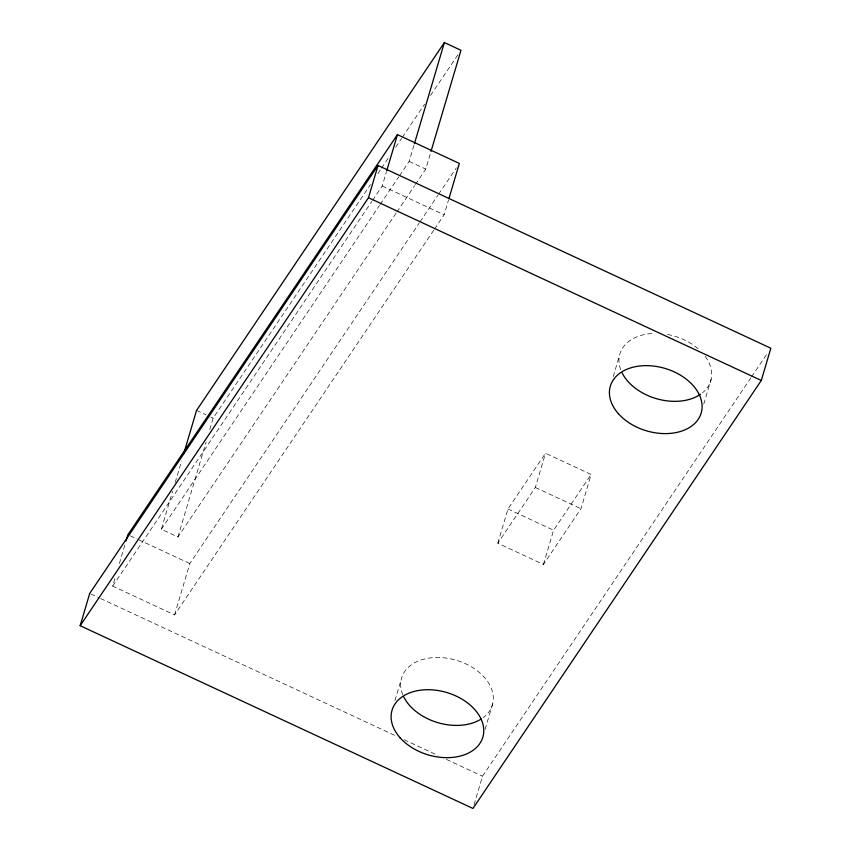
<?xml version="1.0" encoding="UTF-8"?>
<svg xmlns="http://www.w3.org/2000/svg" width="851" height="851" viewBox="0 0 851 851"><rect width="100%" height="100%" fill="white"/><g stroke="black" fill="none" stroke-linecap="round" stroke-linejoin="round"><path stroke-width="0.64" stroke-dasharray="4.25 3.19" d="M433.744 230.227L174.593 614.911L112.683 586.105L115.279 577.34M119.363 563.564L124.927 544.768M396.087 213.175L177.933 536.992L161.339 529.279L172.572 491.346M175.2 482.496L181.561 460.997M177.933 536.992L206.027 442.169M209.771 429.521L213.144 418.149L370.44 184.646M174.593 614.911L189.805 563.543L419.256 222.962M372.578 200.325L382.227 185.997L386.311 172.221M399.523 175.721L409.171 161.403L414.043 144.957M415.373 184.539L425.766 169.115L430.638 152.68M434.478 229.121L444.137 214.792L448.583 199.762M394.938 700.607L401.183 679.513M497.814 543.225L507.951 508.983L545.502 453.253L591.126 474.475L580.988 508.717L543.438 564.447L497.814 543.225L535.353 487.495L545.502 453.253M485.102 729.392L492.814 703.341M543.438 564.447L553.586 530.216L591.126 474.475M474.06 804.727L482.517 776.197L750.827 377.918M613.252 376.546L619.496 355.452M703.777 404.087L711.128 379.28M377.865 173.625L380.833 169.221M381.578 168.126L388.258 158.212M395.672 147.191L401.608 138.383M402.353 137.288L424.606 104.237M430.553 95.429L458.742 53.57M112.683 586.105L371.834 201.432M161.339 529.279L379.493 205.453M380.237 204.357L398.789 176.817M396.832 212.069L414.639 185.635M419.99 221.856L437.818 195.4M438.552 194.305L456.381 167.849M751.561 376.823L767.134 353.718M409.171 161.403L425.766 169.115M382.227 185.997L444.137 214.792M535.353 487.495L580.988 508.717M507.951 508.983L553.586 530.216M196.549 410.427L206.027 414.841M210.771 417.043L213.144 418.149M130.277 535.853L137.426 539.183M138.617 539.736L189.805 563.543M90.919 594.009L99.354 597.934M100.567 598.498L395.768 735.838M404.193 739.753L437.935 755.454M446.371 759.379L482.517 776.197M705.181 356.378A47.369 32.551 16.5 0 1 702.532 392.779M620.687 369.653A47.369 32.551 16.5 0 1 654.919 333.39M667.514 334.475A47.369 32.551 16.5 0 1 698.299 348.953M402.81 694.831A47.369 32.551 16.5 0 1 455.498 660.014A47.369 32.551 16.5 0 1 483.166 717.659"/><path stroke-width="1.28" d="M80.164 625.708L89.717 593.445L378.035 165.477L770.836 348.219L761.283 380.471L472.965 808.45L80.164 625.708L368.483 197.73L378.035 165.477M126.044 541.013L127.895 534.747L397.449 134.639L459.349 163.435L448.956 198.517M183.816 453.413L196.549 410.427L444.382 42.55L460.965 50.273L431.01 151.414M386.684 170.966L397.449 134.639M414.416 143.702L444.382 42.55M368.483 197.73L761.283 380.471M700.522 394.279A47.369 32.551 16.5 0 1 622.134 372.961M481.209 719.01A47.369 32.551 16.5 0 1 403.821 697.022M618.4 413.703A47.369 32.551 16.5 0 0 698.203 419.362A47.369 32.551 16.5 0 0 650.675 365.792A47.369 32.551 16.5 0 0 618.4 413.703M400.087 737.764A47.369 32.551 16.5 0 0 479.879 743.434A47.369 32.551 16.5 0 0 432.361 689.863A47.369 32.551 16.5 0 0 400.087 737.764"/></g></svg>
